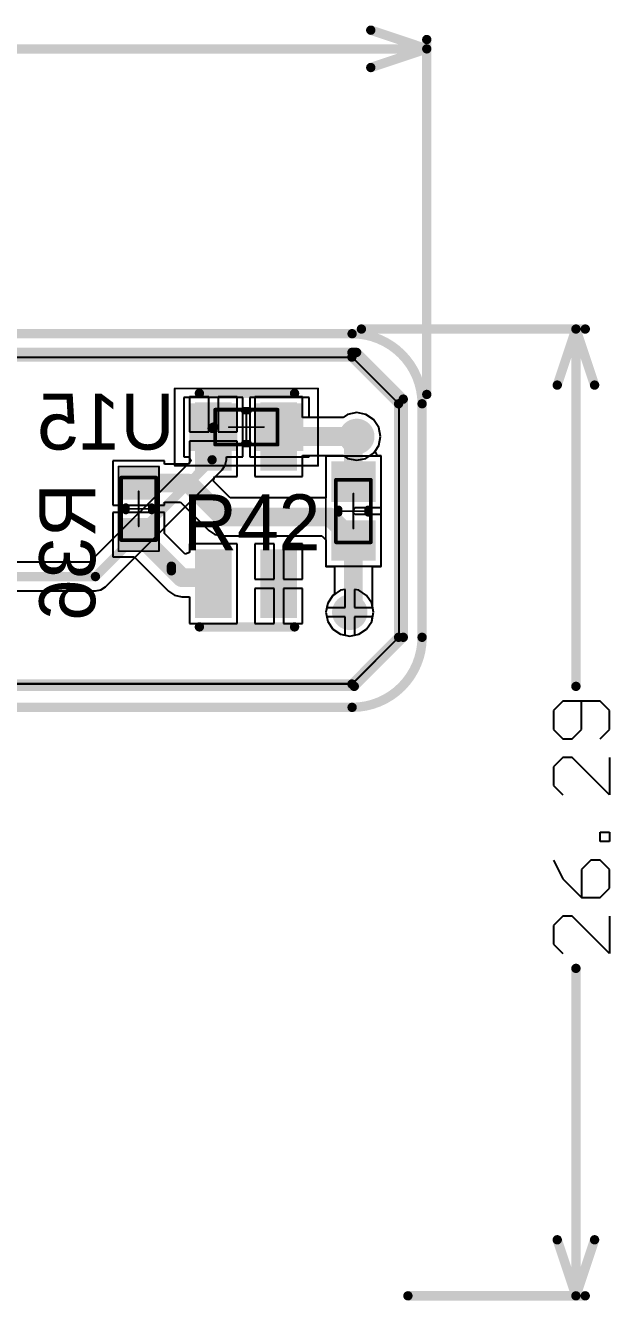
# Model space of a CAD drawing. Header units: millimetres. Extents: x 0 to 146, y 0 to 35.
# Drawn here: x 129.67 to 145.57, y -0.13 to 34.54 of the extents above; entities that cross this region are included whole.
import ezdxf

# ---------------------------------------------------------------- set-up
doc = ezdxf.new("R2010")
doc.units = ezdxf.units.MM
for name, color, linetype in [('BottomLayer', 5, 'Continuous'), ('BottomOverlay', 54, 'Continuous'), ('BottomPaste', 16, 'Continuous'), ('BottomSolder', 6, 'Continuous'), ('Mechanical1', 6, 'Continuous'), ('Mechanical13', 56, 'Continuous'), ('Mechanical15', 56, 'Continuous'), ('MultiLayer', 9, 'Continuous'), ('TopLayer', 1, 'Continuous'), ('TopOverlay', 2, 'Continuous'), ('TopPaste', 8, 'Continuous'), ('TopSolder', 216, 'Continuous'), ('ViaHoleLayer', 16, 'Continuous')]:
    doc.layers.add(name, color=color, linetype=linetype)

# ---------------------------------------------------------------- blocks, each defined once
blk = doc.blocks.new('QRE1113GR_B_4')
at = {"layer": 'BottomLayer'}
for points in [[(-2.82999942, 0.4939995199999999), (-1.17000274, 0.4939995199999999), (-2.82999942, 1.28400048), (-1.17000274, 1.28400048)], [(1.17000274, 0.4939995199999999), (2.82999942, 0.4939995199999999), (1.17000274, 1.28400048), (2.82999942, 1.28400048)], [(-2.82999942, -1.28400048), (-1.17000274, -1.28400048), (-2.82999942, -0.4939995199999999), (-1.17000274, -0.4939995199999999)], [(1.17000274, -1.28400048), (2.82999942, -1.28400048), (1.17000274, -0.4939995199999999), (2.82999942, -0.4939995199999999)]]:
    blk.add_solid(points, dxfattribs=at)
at = {"layer": 'BottomOverlay', "const_width": 0.254}
for points in [[(-3.175, -1.27), (-3.175, 1.3199999)], [(3.175, -1.27), (3.175, 1.3199999)], [(1.651, -2.032), (1.524, -2.032)]]:
    blk.add_lwpolyline(points, dxfattribs=at)
at = {"layer": 'BottomOverlay', "const_width": 0.127}
for points in [[(-3.2385, 1.3199999, 1), (-3.1115, 1.3199999, 1)], [(3.1115, 1.3199999, 1), (3.2385, 1.3199999, 1)], [(-3.2385, -1.27, 1), (-3.1115, -1.27, 1)], [(3.1115, -1.27, 1), (3.2385, -1.27, 1)], [(1.4605, -2.032, 1), (1.5875, -2.032, 1)], [(1.5875, -2.032, 1), (1.7145, -2.032, 1)]]:
    blk.add_lwpolyline(points, format="xyb", close=True, dxfattribs=at)
at = {"layer": 'BottomPaste'}
for points in [[(-2.82999942, 0.4939995199999999), (-1.17000274, 0.4939995199999999), (-2.82999942, 1.28400048), (-1.17000274, 1.28400048)], [(1.17000274, 0.4939995199999999), (2.82999942, 0.4939995199999999), (1.17000274, 1.28400048), (2.82999942, 1.28400048)], [(-2.82999942, -1.28400048), (-1.17000274, -1.28400048), (-2.82999942, -0.4939995199999999), (-1.17000274, -0.4939995199999999)], [(1.17000274, -1.28400048), (2.82999942, -1.28400048), (1.17000274, -0.4939995199999999), (2.82999942, -0.4939995199999999)]]:
    blk.add_solid(points, dxfattribs=at)
at = {"layer": 'BottomSolder'}
for points in [[(-2.93159942, 0.39239952), (-1.06840274, 0.39239952), (-2.93159942, 1.38560048), (-1.06840274, 1.38560048)], [(1.06840274, 0.39239952), (2.93159942, 0.39239952), (1.06840274, 1.38560048), (2.93159942, 1.38560048)], [(-2.93159942, -1.38560048), (-1.06840274, -1.38560048), (-2.93159942, -0.39239952), (-1.06840274, -0.39239952)], [(1.06840274, -1.38560048), (2.93159942, -1.38560048), (1.06840274, -0.39239952), (2.93159942, -0.39239952)]]:
    blk.add_solid(points, dxfattribs=at)
blk = doc.blocks.new('RESC0603_1608__M_21')
at = {"layer": 'Mechanical13', "const_width": 0.0999998}
for points in [[(0.8500008399999999, 0.47500032), (-0.8499983, 0.47500032)], [(-0.8499983, 0.47500032), (-0.8499983, -0.47499778)], [(0.8500008399999999, 0.47500032), (0.8500008399999999, -0.47499778)], [(0.8500008399999999, -0.47499778), (-0.8499983, -0.47499778)]]:
    blk.add_lwpolyline(points, dxfattribs=at)
at = {"layer": 'Mechanical13', "const_width": 0.0499999}
for points in [[(-0.8749969799999999, 0.47500032, 1), (-0.8249996199999998, 0.47500032, 1)], [(-0.8749969799999999, 0.47500032, 1), (-0.8249996199999998, 0.47500032, 1)], [(0.8250021599999999, 0.47500032, 1), (0.87499952, 0.47500032, 1)], [(0.8250021599999999, 0.47500032, 1), (0.87499952, 0.47500032, 1)], [(-0.8749969799999999, -0.47499778, 1), (-0.8249996199999998, -0.47499778, 1)], [(-0.8749969799999999, -0.47499778, 1), (-0.8249996199999998, -0.47499778, 1)], [(0.8250021599999999, -0.47499778, 1), (0.87499952, -0.47499778, 1)], [(0.8250021599999999, -0.47499778, 1), (0.87499952, -0.47499778, 1)]]:
    blk.add_lwpolyline(points, format="xyb", close=True, dxfattribs=at)
at = {"layer": 'Mechanical15', "const_width": 0.0499999}
for points in [[(1.95000118, 1.05000044), (-1.94999864, 1.05000044)], [(-1.94999864, 1.05000044), (-1.94999864, -1.0499979)], [(1.95000118, 1.05000044), (1.95000118, -1.0499979)], [(2.54e-06, 0.47500032), (2.54e-06, -0.47499778)], [(0.47500286, 2.54e-06), (-0.47499778, 2.54e-06)], [(1.95000118, -1.0499979), (-1.94999864, -1.0499979)]]:
    blk.add_lwpolyline(points, dxfattribs=at)
at = {"layer": 'Mechanical15', "const_width": 0.02499868}
for points in [[(-1.96249798, 1.05000044, 1), (-1.9374993, 1.05000044, 1)], [(-1.96249798, 1.05000044, 1), (-1.9374993, 1.05000044, 1)], [(1.93750184, 1.05000044, 1), (1.96250052, 1.05000044, 1)], [(1.93750184, 1.05000044, 1), (1.96250052, 1.05000044, 1)], [(-0.0124968, 0.47500032, 1), (0.01250188, 0.47500032, 1)], [(-0.48749712, 2.54e-06, 1), (-0.46249844, 2.54e-06, 1)], [(0.46250352, 2.54e-06, 1), (0.4875022, 2.54e-06, 1)], [(-0.0124968, -0.47499778, 1), (0.01250188, -0.47499778, 1)], [(-1.96249798, -1.0499979, 1), (-1.9374993, -1.0499979, 1)], [(-1.96249798, -1.0499979, 1), (-1.9374993, -1.0499979, 1)], [(1.93750184, -1.0499979, 1), (1.96250052, -1.0499979, 1)], [(1.93750184, -1.0499979, 1), (1.96250052, -1.0499979, 1)]]:
    blk.add_lwpolyline(points, format="xyb", close=True, dxfattribs=at)
at = {"layer": 'TopLayer'}
for points in [[(-0.3499993, -0.54999636), (-0.3499993, 0.55000144), (-1.4499971, -0.54999636), (-1.4499971, 0.55000144)], [(1.44999964, -0.54999636), (1.44999964, 0.55000144), (0.35000184, -0.54999636), (0.35000184, 0.55000144)]]:
    blk.add_solid(points, dxfattribs=at)
at = {"layer": 'TopOverlay', "const_width": 0.1999996}
for points in [[(0.0499999, 0.4500016399999999), (-0.0499999, 0.4500016399999999)], [(0.0499999, -0.4500016399999999), (-0.0499999, -0.4500016399999999)]]:
    blk.add_lwpolyline(points, dxfattribs=at)
at = {"layer": 'TopOverlay', "const_width": 0.0999998}
for points in [[(-0.0999998, 0.4500016399999999, 1), (0, 0.4500016399999999, 1)], [(0, 0.4500016399999999, 1), (0.0999998, 0.4500016399999999, 1)], [(-0.0999998, -0.4500016399999999, 1), (0, -0.4500016399999999, 1)], [(0, -0.4500016399999999, 1), (0.0999998, -0.4500016399999999, 1)]]:
    blk.add_lwpolyline(points, format="xyb", close=True, dxfattribs=at)
at = {"layer": 'TopPaste'}
for points in [[(-0.3499993, -0.54999636), (-0.3499993, 0.55000144), (-1.4499971, -0.54999636), (-1.4499971, 0.55000144)], [(1.44999964, -0.54999636), (1.44999964, 0.55000144), (0.35000184, -0.54999636), (0.35000184, 0.55000144)]]:
    blk.add_solid(points, dxfattribs=at)
at = {"layer": 'TopSolder'}
for points in [[(-0.2483993, -0.65159636), (-0.2483993, 0.65160144), (-1.5515971, -0.65159636), (-1.5515971, 0.65160144)], [(1.55159964, -0.65159636), (1.55159964, 0.65160144), (0.24840184, -0.65159636), (0.24840184, 0.65160144)]]:
    blk.add_solid(points, dxfattribs=at)
blk = doc.blocks.new('RESC0603_1608__N_B_26')
at = {"layer": 'BottomLayer'}
for points in [[(-1.2499975, 0.499999), (-1.2499975, -0.499999), (-0.3499993, 0.499999), (-0.3499993, -0.499999)], [(0.35000184, 0.499999), (0.35000184, -0.499999), (1.25000004, 0.499999), (1.25000004, -0.499999)]]:
    blk.add_solid(points, dxfattribs=at)
at = {"layer": 'BottomOverlay', "const_width": 0.1999996}
for points in [[(0.0499999, 0.3999992), (-0.0499999, 0.3999992)], [(0.0499999, -0.3999992), (-0.0499999, -0.3999992)]]:
    blk.add_lwpolyline(points, dxfattribs=at)
at = {"layer": 'BottomOverlay', "const_width": 0.0999998}
for points in [[(-0.0999998, 0.3999992, 1), (0, 0.3999992, 1)], [(0, 0.3999992, 1), (0.0999998, 0.3999992, 1)], [(-0.0999998, -0.3999992, 1), (0, -0.3999992, 1)], [(0, -0.3999992, 1), (0.0999998, -0.3999992, 1)]]:
    blk.add_lwpolyline(points, format="xyb", close=True, dxfattribs=at)
at = {"layer": 'BottomPaste'}
for points in [[(-1.2499975, 0.499999), (-1.2499975, -0.499999), (-0.3499993, 0.499999), (-0.3499993, -0.499999)], [(0.35000184, 0.499999), (0.35000184, -0.499999), (1.25000004, 0.499999), (1.25000004, -0.499999)]]:
    blk.add_solid(points, dxfattribs=at)
at = {"layer": 'BottomSolder'}
for points in [[(-1.3515975, 0.601599), (-1.3515975, -0.601599), (-0.2483993, 0.601599), (-0.2483993, -0.601599)], [(0.24840184, 0.601599), (0.24840184, -0.601599), (1.35160004, 0.601599), (1.35160004, -0.601599)]]:
    blk.add_solid(points, dxfattribs=at)
at = {"layer": 'Mechanical13', "const_width": 0.0999998}
for points in [[(0.8500008399999999, 0.47500032), (-0.8499983, 0.47500032)], [(-0.8499983, -0.47499778), (-0.8499983, 0.47500032)], [(0.8500008399999999, -0.47499778), (0.8500008399999999, 0.47500032)], [(0.8500008399999999, -0.47499778), (-0.8499983, -0.47499778)]]:
    blk.add_lwpolyline(points, dxfattribs=at)
at = {"layer": 'Mechanical13', "const_width": 0.0499999}
for points in [[(-0.8749969799999999, 0.47500032, 1), (-0.8249996199999998, 0.47500032, 1)], [(-0.8749969799999999, 0.47500032, 1), (-0.8249996199999998, 0.47500032, 1)], [(0.8250021599999999, 0.47500032, 1), (0.87499952, 0.47500032, 1)], [(0.8250021599999999, 0.47500032, 1), (0.87499952, 0.47500032, 1)], [(-0.8749969799999999, -0.47499778, 1), (-0.8249996199999998, -0.47499778, 1)], [(-0.8749969799999999, -0.47499778, 1), (-0.8249996199999998, -0.47499778, 1)], [(0.8250021599999999, -0.47499778, 1), (0.87499952, -0.47499778, 1)], [(0.8250021599999999, -0.47499778, 1), (0.87499952, -0.47499778, 1)]]:
    blk.add_lwpolyline(points, format="xyb", close=True, dxfattribs=at)
at = {"layer": 'Mechanical15', "const_width": 0.0499999}
for points in [[(1.50000208, 0.75000104), (-1.49999954, 0.75000104)], [(-1.49999954, -0.7499985), (-1.49999954, 0.75000104)], [(1.50000208, -0.7499985), (1.50000208, 0.75000104)], [(2.54e-06, -0.47499778), (2.54e-06, 0.47500032)], [(0.47500286, 0), (-0.47499778, 0)], [(1.50000208, -0.7499985), (-1.49999954, -0.7499985)]]:
    blk.add_lwpolyline(points, dxfattribs=at)
at = {"layer": 'Mechanical15', "const_width": 0.02499868}
for points in [[(-1.51249888, 0.75000104, 1), (-1.4875002, 0.75000104, 1)], [(-1.51249888, 0.75000104, 1), (-1.4875002, 0.75000104, 1)], [(1.48750274, 0.75000104, 1), (1.51250142, 0.75000104, 1)], [(1.48750274, 0.75000104, 1), (1.51250142, 0.75000104, 1)], [(-0.0124968, 0.47500032, 1), (0.01250188, 0.47500032, 1)], [(-0.48749712, 0, 1), (-0.46249844, 0, 1)], [(0.46250352, 0, 1), (0.4875022, 0, 1)], [(-0.0124968, -0.47499778, 1), (0.01250188, -0.47499778, 1)], [(-1.51249888, -0.7499985, 1), (-1.4875002, -0.7499985, 1)], [(-1.51249888, -0.7499985, 1), (-1.4875002, -0.7499985, 1)], [(1.48750274, -0.7499985, 1), (1.51250142, -0.7499985, 1)], [(1.48750274, -0.7499985, 1), (1.51250142, -0.7499985, 1)]]:
    blk.add_lwpolyline(points, format="xyb", close=True, dxfattribs=at)
blk = doc.blocks.new('RESC0603_1608__L_B_27')
at = {"layer": 'BottomLayer'}
for points in [[(-1.0499979, 0.44999656), (-1.0499979, -0.4500016399999999), (-0.3499993, 0.44999656), (-0.3499993, -0.4500016399999999)], [(0.35000184, 0.44999656), (0.35000184, -0.4500016399999999), (1.05000044, 0.44999656), (1.05000044, -0.4500016399999999)]]:
    blk.add_solid(points, dxfattribs=at)
at = {"layer": 'BottomOverlay', "const_width": 0.1999996}
for points in [[(-0.0499999, 0.35000184), (0.0499999, 0.35000184)], [(-0.0499999, -0.35000184), (0.0499999, -0.35000184)]]:
    blk.add_lwpolyline(points, dxfattribs=at)
at = {"layer": 'BottomOverlay', "const_width": 0.0999998}
for points in [[(-0.0999998, 0.35000184, 1), (0, 0.35000184, 1)], [(0, 0.35000184, 1), (0.0999998, 0.35000184, 1)], [(-0.0999998, -0.35000184, 1), (0, -0.35000184, 1)], [(0, -0.35000184, 1), (0.0999998, -0.35000184, 1)]]:
    blk.add_lwpolyline(points, format="xyb", close=True, dxfattribs=at)
at = {"layer": 'BottomPaste'}
for points in [[(-1.0499979, 0.44999656), (-1.0499979, -0.4500016399999999), (-0.3499993, 0.44999656), (-0.3499993, -0.4500016399999999)], [(0.35000184, 0.44999656), (0.35000184, -0.4500016399999999), (1.05000044, 0.44999656), (1.05000044, -0.4500016399999999)]]:
    blk.add_solid(points, dxfattribs=at)
at = {"layer": 'BottomSolder'}
for points in [[(-1.1515979, 0.55159656), (-1.1515979, -0.5516016399999999), (-0.2483993, 0.55159656), (-0.2483993, -0.5516016399999999)], [(0.24840184, 0.55159656), (0.24840184, -0.5516016399999999), (1.15160044, 0.55159656), (1.15160044, -0.5516016399999999)]]:
    blk.add_solid(points, dxfattribs=at)
at = {"layer": 'Mechanical13', "const_width": 0.0999998}
for points in [[(-0.8499983, 0.47499778), (-0.8499983, -0.47500286)], [(-0.8499983, 0.47499778), (0.8500008399999999, 0.47499778)], [(0.8500008399999999, 0.47499778), (0.8500008399999999, -0.47500286)], [(-0.8499983, -0.47500286), (0.8500008399999999, -0.47500286)]]:
    blk.add_lwpolyline(points, dxfattribs=at)
at = {"layer": 'Mechanical13', "const_width": 0.0499999}
for points in [[(-0.8749969799999999, 0.47499778, 1), (-0.8249996199999998, 0.47499778, 1)], [(-0.8749969799999999, 0.47499778, 1), (-0.8249996199999998, 0.47499778, 1)], [(0.8250021599999999, 0.47499778, 1), (0.87499952, 0.47499778, 1)], [(0.8250021599999999, 0.47499778, 1), (0.87499952, 0.47499778, 1)], [(-0.8749969799999999, -0.47500286, 1), (-0.8249996199999998, -0.47500286, 1)], [(-0.8749969799999999, -0.47500286, 1), (-0.8249996199999998, -0.47500286, 1)], [(0.8250021599999999, -0.47500286, 1), (0.87499952, -0.47500286, 1)], [(0.8250021599999999, -0.47500286, 1), (0.87499952, -0.47500286, 1)]]:
    blk.add_lwpolyline(points, format="xyb", close=True, dxfattribs=at)
at = {"layer": 'Mechanical15', "const_width": 0.0499999}
for points in [[(-1.1499977, 0.5499989), (-1.1499977, -0.55000144)], [(-1.1499977, 0.5499989), (1.15000024, 0.5499989)], [(2.54e-06, 0.47499778), (2.54e-06, -0.47500286)], [(1.15000024, 0.5499989), (1.15000024, -0.55000144)], [(-0.47499778, -2.54e-06), (0.47500032, -2.54e-06)], [(-1.1499977, -0.55000144), (1.15000024, -0.55000144)]]:
    blk.add_lwpolyline(points, dxfattribs=at)
at = {"layer": 'Mechanical15', "const_width": 0.02499868}
for points in [[(-1.16249704, 0.5499989, 1), (-1.13749836, 0.5499989, 1)], [(-1.16249704, 0.5499989, 1), (-1.13749836, 0.5499989, 1)], [(-0.0124968, 0.47499778, 1), (0.01250188, 0.47499778, 1)], [(1.1375009, 0.5499989, 1), (1.16249958, 0.5499989, 1)], [(1.1375009, 0.5499989, 1), (1.16249958, 0.5499989, 1)], [(-0.48749712, -2.54e-06, 1), (-0.46249844, -2.54e-06, 1)], [(0.46250098, -2.54e-06, 1), (0.4874996599999999, -2.54e-06, 1)], [(-1.16249704, -0.55000144, 1), (-1.13749836, -0.55000144, 1)], [(-1.16249704, -0.55000144, 1), (-1.13749836, -0.55000144, 1)], [(-0.0124968, -0.47500286, 1), (0.01250188, -0.47500286, 1)], [(1.1375009, -0.55000144, 1), (1.16249958, -0.55000144, 1)], [(1.1375009, -0.55000144, 1), (1.16249958, -0.55000144, 1)]]:
    blk.add_lwpolyline(points, format="xyb", close=True, dxfattribs=at)

msp = doc.modelspace()

# ---------------------------------------------------------------- linework, layer by layer
at = {"layer": 'BottomLayer'}
for p, q in [((2.03661264, 25.52737846), (138.56156184, 25.52737592)), ((138.56156184, 25.52737592), (139.83161264, 24.2574318)), ((134.65989832, 24.44968186), (134.13790038, 24.44968186)), ((134.13790038, 24.44968186), (134.13790038, 23.49268098)), ((134.65989832, 23.49268098), (134.65989832, 24.44968186)), ((135.43590134, 24.44968186), (134.91389832, 24.44968186)), ((134.91389832, 24.44968186), (134.91389832, 23.49268098)), ((135.43590134, 23.49268098), (135.43590134, 24.44968186)), ((137.21390134, 24.44968186), (135.91590038, 24.44968186)), ((135.91590038, 24.44968186), (135.91590038, 22.28168518)), ((137.21390134, 23.88363524), (137.21390134, 24.44968186)), ((138.4408458, 23.9665383), (138.31677188, 23.88363524)), ((138.6886101, 24.01582192), (138.4408458, 23.9665383)), ((138.9363744, 23.9665383), (138.6886101, 24.01582192)), ((139.1464197, 23.8261906), (138.9363744, 23.9665383)), ((139.83161264, 24.2574318), (139.83160502, 17.90737846)), ((138.31677188, 23.88363524), (137.21390134, 23.88363524)), ((139.2867674, 23.6161453), (139.1464197, 23.8261906)), ((139.33605102, 23.368381), (139.2867674, 23.6161453)), ((134.13790038, 23.49268098), (134.65989832, 23.49268098)), ((134.78689832, 23.23868098), (134.13790038, 23.23868098)), ((134.13790038, 23.23868098), (134.13790038, 22.64405428)), ((135.43590134, 23.23868098), (134.78689832, 23.23868098)), ((134.91389832, 23.49268098), (135.43590134, 23.49268098)), ((135.43590134, 22.28168518), (135.43590134, 23.23868098)), ((139.2867674, 23.1206167), (139.33605102, 23.368381)), ((139.18638406, 22.97038078), (139.2867674, 23.1206167)), ((139.2542681, 22.84338078), (139.18638406, 22.97038078)), ((133.4589025, 22.70538258), (132.0509043, 22.70538258)), ((132.0509043, 22.70538258), (132.0509043, 21.49738398)), ((133.4589025, 22.619335), (133.4589025, 22.70538258)), ((134.10777852, 22.619335), (133.4589025, 22.619335)), ((134.13790038, 22.64405428), (134.10777852, 22.619335)), ((137.21390134, 22.28168518), (137.21390134, 22.8477318)), ((137.21390134, 22.8477318), (137.71770272, 22.8477318)), ((137.71770272, 22.8477318), (137.84290186, 22.84337824)), ((137.84290186, 22.84337824), (137.84290186, 21.69933176)), ((139.35089986, 22.84338078), (139.2542681, 22.84338078)), ((139.35089986, 21.43538258), (139.35089986, 22.84338078)), ((134.77730728, 22.16435242), (134.82591018, 22.28168518)), ((134.82591018, 22.28168518), (135.43590134, 22.28168518)), ((135.91590038, 22.28168518), (137.21390134, 22.28168518)), ((135.24232794, 21.69933176), (134.77730728, 22.16435242)), ((132.0509043, 21.49738398), (133.4589025, 21.49738398)), ((133.4589025, 21.49738398), (133.4589025, 21.58343156)), ((133.4589025, 21.58343156), (133.89323742, 21.58343156)), ((133.89323742, 21.58343156), (134.66153662, 20.81513236)), ((137.84290186, 21.69933176), (135.24232794, 21.69933176)), ((133.4589025, 21.30538284), (132.0509043, 21.30538284)), ((132.0509043, 21.30538284), (132.0509043, 20.09738424)), ((133.4589025, 20.7298798), (133.4589025, 21.30538284)), ((138.58520162, 21.31423474), (138.63856956, 21.43538258)), ((138.64199602, 21.24338144), (138.58520162, 21.31423474)), ((138.63856956, 21.43538258), (139.35089986, 21.43538258)), ((139.35089986, 21.24338144), (138.64199602, 21.24338144)), ((139.35089986, 19.83538324), (139.35089986, 21.24338144)), ((134.66153662, 20.81513236), (134.82957286, 20.7028542)), ((134.02056762, 20.16821468), (133.4589025, 20.7298798)), ((134.82957286, 20.7028542), (135.0277843, 20.66342578)), ((135.0277843, 20.66342578), (135.027797, 20.66342832)), ((135.027797, 20.66342832), (137.74035952, 20.66342832)), ((137.74035952, 20.66342832), (137.84290186, 20.56088852)), ((137.84290186, 20.56088852), (137.84290186, 19.83538324)), ((134.13790038, 20.21681758), (134.02056762, 20.16821468)), ((135.43590134, 20.4496797), (134.13790038, 20.4496797)), ((134.13790038, 20.4496797), (134.13790038, 20.21681758)), ((135.43590134, 18.28168302), (135.43590134, 20.4496797)), ((136.43789832, 20.4496797), (135.91590038, 20.4496797)), ((135.91590038, 20.4496797), (135.91590038, 19.49267882)), ((136.43789832, 19.49267882), (136.43789832, 20.4496797)), ((137.21390134, 20.4496797), (136.69189832, 20.4496797)), ((136.69189832, 20.4496797), (136.69189832, 19.49267882)), ((137.21390134, 19.49267882), (137.21390134, 20.4496797)), ((132.0509043, 20.09738424), (132.62640734, 20.09738424)), ((132.62640734, 20.09738424), (133.56123402, 19.16255756)), ((137.84290186, 19.83538324), (138.07894914, 19.83538324)), ((138.07894914, 19.83538324), (138.07894914, 19.07110994)), ((139.11485258, 18.75499932), (139.11485258, 19.83538324)), ((139.11485258, 19.83538324), (139.35089986, 19.83538324)), ((135.91590038, 19.49267882), (136.43789832, 19.49267882)), ((136.69189832, 19.49267882), (137.21390134, 19.49267882)), ((133.56123402, 19.16255756), (133.72926772, 19.0502794)), ((136.43789832, 19.23867882), (135.91590038, 19.23867882)), ((135.91590038, 19.23867882), (135.91590038, 18.28168302)), ((136.43789832, 18.28168302), (136.43789832, 19.23867882)), ((137.21390134, 19.23867882), (136.69189832, 19.23867882)), ((136.69189832, 19.23867882), (136.69189832, 18.28168302)), ((137.21390134, 18.28168302), (137.21390134, 19.23867882)), ((138.07894914, 19.07110994), (138.0403005, 19.04528576)), ((133.72926772, 19.0502794), (133.9274817, 19.01085352)), ((133.9274817, 19.01085352), (134.13790038, 19.01085352)), ((134.13790038, 19.01085352), (134.13790038, 18.28168302)), ((137.8999528, 18.83524046), (137.85066918, 18.58747616)), ((138.0403005, 19.04528576), (137.8999528, 18.83524046)), ((139.1135394, 18.74840294), (139.11485258, 18.75499932)), ((139.14555102, 18.58747616), (139.1135394, 18.74840294)), ((137.85066918, 18.58747616), (137.8999528, 18.33971186)), ((139.0962674, 18.33971186), (139.14555102, 18.58747616)), ((134.13790038, 18.28168302), (135.43590134, 18.28168302)), ((135.91590038, 18.28168302), (136.43789832, 18.28168302)), ((136.69189832, 18.28168302), (137.21390134, 18.28168302)), ((137.8999528, 18.33971186), (138.0403005, 18.12966656)), ((138.0403005, 18.12966656), (138.2503458, 17.98931886)), ((138.7458744, 17.98931886), (138.9559197, 18.12966656)), ((138.9559197, 18.12966656), (139.0962674, 18.33971186)), ((138.2503458, 17.98931886), (138.4981101, 17.94003524)), ((138.4981101, 17.94003524), (138.7458744, 17.98931886)), ((139.83160502, 17.90737846), (138.56160248, 16.63737592)), ((138.56160248, 16.63737592), (93.0956101, 16.637381))]:
    msp.add_line(p, q, dxfattribs=at)
at = {"layer": 'BottomLayer', "const_width": 0.508}
for points in [[(136.56490086, 23.36568352), (138.68591262, 23.36568352)], [(138.68591262, 23.36568352), (138.6886101, 23.368381)], [(138.6886101, 23.2996486), (138.6886101, 23.368381)], [(138.59690086, 23.20793936), (138.6886101, 23.2996486)], [(138.59690086, 22.13938168), (138.59690086, 23.20793936)], [(132.7549034, 22.10138328), (134.10778106, 22.10138328)], [(134.10778106, 22.10138328), (135.0277843, 21.18138004)], [(135.0277843, 21.18138004), (137.95490316, 21.18138004)], [(137.95490316, 21.18138004), (138.35089932, 20.78538388)], [(132.7549034, 20.70138354), (132.8549032, 20.70138354)], [(132.8549032, 20.70138354), (132.95090504, 20.6053817)], [(132.95090504, 20.5053819), (132.95090504, 20.6053817)], [(132.95090504, 20.5053819), (133.9274817, 19.52880524)], [(138.59690086, 18.75499932), (138.59690086, 20.53938234)], [(133.9274817, 19.52880524), (134.64590038, 19.52880524)], [(134.64590038, 19.52880524), (134.78690086, 19.38780476)], [(134.78690086, 19.36568136), (134.78690086, 19.38780476)], [(138.4981101, 18.65620856), (138.59690086, 18.75499932)], [(138.4981101, 18.58747616), (138.4981101, 18.65620856)]]:
    msp.add_lwpolyline(points, dxfattribs=at)
at = {"layer": 'BottomLayer'}
for points, const_width in [([(136.43790086, 23.36568352, 1), (136.69190086, 23.36568352, 1)], 0.254), ([(138.4981101, 23.368381, 1), (138.8791101, 23.368381, 1)], 0.3809999999999999), ([(138.55891262, 23.36568352, 1), (138.81291262, 23.36568352, 1)], 0.254), ([(138.55891262, 23.36568352, 1), (138.81291262, 23.36568352, 1)], 0.254), ([(138.5616101, 23.368381, 1), (138.8156101, 23.368381, 1)], 0.254), ([(138.5616101, 23.368381, 1), (138.8156101, 23.368381, 1)], 0.254), ([(138.46990086, 23.20793936, 1), (138.72390086, 23.20793936, 1)], 0.254), ([(138.46990086, 23.20793936, 1), (138.72390086, 23.20793936, 1)], 0.254), ([(138.5616101, 23.2996486, 1), (138.8156101, 23.2996486, 1)], 0.254), ([(138.5616101, 23.2996486, 1), (138.8156101, 23.2996486, 1)], 0.254), ([(132.6279034, 22.10138328, 1), (132.8819034, 22.10138328, 1)], 0.254), ([(133.98078106, 22.10138328, 1), (134.23478106, 22.10138328, 1)], 0.254), ([(133.98078106, 22.10138328, 1), (134.23478106, 22.10138328, 1)], 0.254), ([(138.46990086, 22.13938168, 1), (138.72390086, 22.13938168, 1)], 0.254), ([(134.9007843, 21.18138004, 1), (135.1547843, 21.18138004, 1)], 0.254), ([(134.9007843, 21.18138004, 1), (135.1547843, 21.18138004, 1)], 0.254), ([(137.82790316, 21.18138004, 1), (138.08190316, 21.18138004, 1)], 0.254), ([(137.82790316, 21.18138004, 1), (138.08190316, 21.18138004, 1)], 0.254), ([(132.6279034, 20.70138354, 1), (132.8819034, 20.70138354, 1)], 0.254), ([(132.7279032, 20.70138354, 1), (132.9819032, 20.70138354, 1)], 0.254), ([(132.7279032, 20.70138354, 1), (132.9819032, 20.70138354, 1)], 0.254), ([(132.82390504, 20.6053817, 1), (133.07790504, 20.6053817, 1)], 0.254), ([(132.82390504, 20.6053817, 1), (133.07790504, 20.6053817, 1)], 0.254), ([(138.22389932, 20.78538388, 1), (138.47789932, 20.78538388, 1)], 0.254), ([(132.82390504, 20.5053819, 1), (133.07790504, 20.5053819, 1)], 0.254), ([(132.82390504, 20.5053819, 1), (133.07790504, 20.5053819, 1)], 0.254), ([(138.46990086, 20.53938234, 1), (138.72390086, 20.53938234, 1)], 0.254), ([(133.8004817, 19.52880524, 1), (134.0544817, 19.52880524, 1)], 0.254), ([(133.8004817, 19.52880524, 1), (134.0544817, 19.52880524, 1)], 0.254), ([(134.51890038, 19.52880524, 1), (134.77290038, 19.52880524, 1)], 0.254), ([(134.51890038, 19.52880524, 1), (134.77290038, 19.52880524, 1)], 0.254), ([(134.65990086, 19.38780476, 1), (134.91390086, 19.38780476, 1)], 0.254), ([(134.65990086, 19.38780476, 1), (134.91390086, 19.38780476, 1)], 0.254), ([(134.65990086, 19.36568136, 1), (134.91390086, 19.36568136, 1)], 0.254), ([(138.3076101, 18.58747616, 1), (138.6886101, 18.58747616, 1)], 0.3809999999999999), ([(138.3711101, 18.65620856, 1), (138.6251101, 18.65620856, 1)], 0.254), ([(138.3711101, 18.65620856, 1), (138.6251101, 18.65620856, 1)], 0.254), ([(138.3711101, 18.58747616, 1), (138.6251101, 18.58747616, 1)], 0.254), ([(138.46990086, 18.75499932, 1), (138.72390086, 18.75499932, 1)], 0.254), ([(138.46990086, 18.75499932, 1), (138.72390086, 18.75499932, 1)], 0.254)]:
    msp.add_lwpolyline(points, format="xyb", close=True, dxfattribs=dict(at, const_width=const_width))
at = {"layer": 'BottomOverlay', "const_width": 0.254}
for points in [[(2.032, 25.654), (138.557, 25.654)], [(138.557, 25.654), (138.684, 25.654)], [(138.6205, 25.654), (138.684, 25.654)], [(138.684, 25.654), (139.954, 24.384)], [(139.954, 17.907), (139.954, 24.384)], [(138.6205, 16.5735), (139.954, 17.907)], [(93.2815, 16.5735), (138.6205, 16.5735)]]:
    msp.add_lwpolyline(points, dxfattribs=at)
at = {"layer": 'BottomOverlay', "const_width": 0.127}
for points in [[(138.4935, 25.654, 1), (138.6205, 25.654, 1)], [(138.4935, 25.654, 1), (138.6205, 25.654, 1)], [(138.557, 25.654, 1), (138.684, 25.654, 1)], [(138.6205, 25.654, 1), (138.7475, 25.654, 1)], [(138.6205, 25.654, 1), (138.7475, 25.654, 1)], [(138.6205, 25.654, 1), (138.7475, 25.654, 1)], [(139.8905, 24.384, 1), (140.0175, 24.384, 1)], [(139.8905, 24.384, 1), (140.0175, 24.384, 1)], [(139.8905, 17.907, 1), (140.0175, 17.907, 1)], [(139.8905, 17.907, 1), (140.0175, 17.907, 1)], [(138.557, 16.5735, 1), (138.684, 16.5735, 1)], [(138.557, 16.5735, 1), (138.684, 16.5735, 1)]]:
    msp.add_lwpolyline(points, format="xyb", close=True, dxfattribs=at)
at = {"layer": 'BottomSolder', "const_width": 0.4826}
for points in [[(138.4473101, 23.368381, 1), (138.9299101, 23.368381, 1)], [(138.2568101, 18.58747616, 1), (138.7394101, 18.58747616, 1)]]:
    msp.add_lwpolyline(points, format="xyb", close=True, dxfattribs=at)
at = {"layer": 'Mechanical1', "const_width": 0.254}
for points in [[(2.032381, 26.162381), (138.5616101, 26.162381)], [(140.4666101, 17.907381), (140.4666101, 24.257381)], [(98.806, 16.00238354), (138.5616101, 16.002381)]]:
    msp.add_lwpolyline(points, dxfattribs=at)
at = {"layer": 'Mechanical1', "const_width": 0.127}
for points in [[(138.4981101, 26.162381, 1), (138.6251101, 26.162381, 1)], [(138.4981101, 26.162381, 1), (138.6251101, 26.162381, 1)], [(140.4031101, 24.257381, 1), (140.5301101, 24.257381, 1)], [(140.4031101, 24.257381, 1), (140.5301101, 24.257381, 1)], [(140.4031101, 17.907381, 1), (140.5301101, 17.907381, 1)], [(140.4031101, 17.907381, 1), (140.5301101, 17.907381, 1)], [(138.4981101, 16.002381, 1), (138.6251101, 16.002381, 1)], [(138.4981101, 16.002381, 1), (138.6251101, 16.002381, 1)]]:
    msp.add_lwpolyline(points, format="xyb", close=True, dxfattribs=at)
at = {"layer": 'Mechanical1', "const_width": 0.254}
for points in [[(138.5616101, 26.162381, -0.4142135623730951), (140.4666101, 24.257381)], [(140.4666101, 17.907381, -0.4142135623730951), (138.5616101, 16.002381)]]:
    msp.add_lwpolyline(points, format="xyb", dxfattribs=at)
at = {"layer": 'MultiLayer', "const_width": 0.3809999999999999}
for points in [[(138.4981101, 23.368381, 1), (138.8791101, 23.368381, 1)], [(138.3076101, 18.58747616, 1), (138.6886101, 18.58747616, 1)]]:
    msp.add_lwpolyline(points, format="xyb", close=True, dxfattribs=at)
at = {"layer": 'TopLayer'}
for p, q in [((2.03661264, 25.52738354), (138.56161264, 25.52737338)), ((138.56161264, 25.52737338), (139.83159232, 24.25739624)), ((135.58923098, 24.4263799), (133.98123318, 24.4263799)), ((133.98123318, 24.4263799), (133.98123318, 22.8183821)), ((135.58923098, 22.8183821), (135.58923098, 24.4263799)), ((137.38922992, 24.4263799), (135.78123212, 24.4263799)), ((135.78123212, 24.4263799), (135.78123212, 22.8183821)), ((137.38922992, 23.88633272), (137.38922992, 24.4263799)), ((138.4408458, 23.9665383), (138.32081048, 23.88633272)), ((138.6886101, 24.01582192), (138.4408458, 23.9665383)), ((138.9363744, 23.9665383), (138.6886101, 24.01582192)), ((139.1464197, 23.8261906), (138.9363744, 23.9665383)), ((139.83159232, 24.25739624), (139.83162026, 17.90738862)), ((138.32081048, 23.88633272), (137.38922992, 23.88633272)), ((139.2867674, 23.6161453), (139.1464197, 23.8261906)), ((139.33605102, 23.368381), (139.2867674, 23.6161453)), ((139.2867674, 23.1206167), (139.33605102, 23.368381)), ((138.9363744, 22.7702237), (139.1464197, 22.9105714)), ((139.1464197, 22.9105714), (139.2867674, 23.1206167)), ((134.16990692, 22.70104934), (131.41570364, 19.94684606)), ((133.98123318, 22.8183821), (134.12130402, 22.8183821)), ((134.12130402, 22.8183821), (134.16990692, 22.70104934)), ((135.02629586, 22.45869524), (135.11050448, 22.58472242)), ((135.11050448, 22.58472242), (135.14007516, 22.733381)), ((135.14007516, 22.733381), (135.14007516, 22.8183821)), ((135.14007516, 22.8183821), (135.58923098, 22.8183821)), ((135.78123212, 22.8183821), (137.38922992, 22.8183821)), ((137.38922992, 22.8183821), (137.38922992, 22.85042928)), ((137.38922992, 22.85042928), (138.32081048, 22.85042928)), ((138.32081048, 22.85042928), (138.4408458, 22.7702237)), ((138.4408458, 22.7702237), (138.6886101, 22.72094008)), ((138.6886101, 22.72094008), (138.9363744, 22.7702237)), ((131.85129586, 19.28369524), (135.02629586, 22.45869524)), ((131.41570364, 19.94684606), (122.63544688, 19.94684606)), ((128.84088278, 19.16991594), (131.5766101, 19.16991594)), ((131.5766101, 19.16991594), (131.72526868, 19.19948662)), ((131.72526868, 19.19948662), (131.85129586, 19.28369524)), ((138.2503458, 19.18563346), (138.0403005, 19.04528576)), ((138.3711101, 19.20965424), (138.2503458, 19.18563346)), ((138.3711101, 18.71447616), (138.3711101, 19.20965424)), ((138.7458744, 19.18563346), (138.6251101, 19.20965424)), ((138.6251101, 19.20965424), (138.6251101, 18.71447616)), ((138.9559197, 19.04528576), (138.7458744, 19.18563346)), ((137.8999528, 18.83524046), (137.87593202, 18.71447616)), ((138.0403005, 19.04528576), (137.8999528, 18.83524046)), ((139.0962674, 18.83524046), (138.9559197, 19.04528576)), ((139.12028818, 18.71447616), (139.0962674, 18.83524046)), ((137.87593202, 18.71447616), (138.3711101, 18.71447616)), ((138.3711101, 18.46047616), (137.87593202, 18.46047616)), ((137.87593202, 18.46047616), (137.8999528, 18.33971186)), ((138.3711101, 17.96529808), (138.3711101, 18.46047616)), ((138.6251101, 18.71447616), (139.12028818, 18.71447616)), ((139.12028818, 18.46047616), (138.6251101, 18.46047616)), ((138.6251101, 18.46047616), (138.6251101, 17.96529808)), ((139.0962674, 18.33971186), (139.12028818, 18.46047616)), ((137.8999528, 18.33971186), (138.0403005, 18.12966656)), ((138.0403005, 18.12966656), (138.2503458, 17.98931886)), ((138.7458744, 17.98931886), (138.9559197, 18.12966656)), ((138.9559197, 18.12966656), (139.0962674, 18.33971186)), ((138.2503458, 17.98931886), (138.3711101, 17.96529808)), ((139.83162026, 17.90738862), (138.5625245, 16.6382954)), ((138.6251101, 17.96529808), (138.7458744, 17.98931886)), ((138.5625245, 16.6382954), (93.09605968, 16.63783058))]:
    msp.add_line(p, q, dxfattribs=at)
for points, const_width in [([(134.7516101, 23.58875902), (134.78523208, 23.622381)], 0.254), ([(134.7516101, 22.733381), (134.7516101, 23.58875902)], 0.254), ([(136.58523102, 23.622381), (136.83923102, 23.368381)], 0.508), ([(136.83923102, 23.368381), (138.6886101, 23.368381)], 0.508), ([(131.5766101, 19.558381), (134.7516101, 22.733381)], 0.254), ([(69.13244746, 19.558381), (131.5766101, 19.558381)], 0.254)]:
    msp.add_lwpolyline(points, dxfattribs=dict(at, const_width=const_width))
for points, const_width in [([(134.6881101, 23.58875902, 1), (134.8151101, 23.58875902, 1)], 0.127), ([(134.6881101, 23.58875902, 1), (134.8151101, 23.58875902, 1)], 0.127), ([(134.72173208, 23.622381, 1), (134.84873208, 23.622381, 1)], 0.127), ([(136.45823102, 23.622381, 1), (136.71223102, 23.622381, 1)], 0.254), ([(136.71223102, 23.368381, 1), (136.96623102, 23.368381, 1)], 0.254), ([(136.71223102, 23.368381, 1), (136.96623102, 23.368381, 1)], 0.254), ([(138.4981101, 23.368381, 1), (138.8791101, 23.368381, 1)], 0.3809999999999999), ([(138.5616101, 23.368381, 1), (138.8156101, 23.368381, 1)], 0.254), ([(134.6881101, 22.733381, 1), (134.8151101, 22.733381, 1)], 0.127), ([(134.6881101, 22.733381, 1), (134.8151101, 22.733381, 1)], 0.127), ([(131.5131101, 19.558381, 1), (131.6401101, 19.558381, 1)], 0.127), ([(131.5131101, 19.558381, 1), (131.6401101, 19.558381, 1)], 0.127), ([(138.3076101, 18.58747616, 1), (138.6886101, 18.58747616, 1)], 0.3809999999999999)]:
    msp.add_lwpolyline(points, format="xyb", close=True, dxfattribs=dict(at, const_width=const_width))
at = {"layer": 'TopOverlay'}
for p, q in [((144.2975651, 16.16637102), (144.04364638, 15.9124523)), ((145.3132349, 16.16637102), (144.2975651, 16.16637102)), ((144.8054, 15.4046174), (144.8054, 16.16637102)), ((145.56715362, 15.9124523), (145.3132349, 16.16637102)), ((144.04364638, 15.9124523), (144.04364638, 15.4046174)), ((145.56715362, 15.4046174), (145.56715362, 15.9124523)), ((144.04364638, 15.4046174), (144.2975651, 15.15069868)), ((144.55148128, 15.15069868), (144.8054, 15.4046174)), ((145.3132349, 15.15069868), (145.56715362, 15.4046174)), ((144.2975651, 15.15069868), (144.55148128, 15.15069868)), ((144.2975651, 14.64286378), (144.04364638, 14.38894506)), ((144.55148128, 14.64286378), (144.2975651, 14.64286378)), ((145.56715362, 13.62719144), (144.55148128, 14.64286378)), ((145.56715362, 14.64286378), (145.56715362, 13.62719144)), ((144.04364638, 14.38894506), (144.04364638, 13.88111016)), ((144.04364638, 13.88111016), (144.2975651, 13.62719144)), ((145.3132349, 12.35760292), (145.3132349, 12.61152164)), ((145.3132349, 12.61152164), (145.56715362, 12.61152164)), ((145.56715362, 12.61152164), (145.56715362, 12.35760292)), ((145.56715362, 12.35760292), (145.3132349, 12.35760292)), ((144.04364638, 11.84976802), (144.2975651, 11.34193058)), ((145.05931872, 11.84976802), (144.8054, 11.5958493)), ((145.3132349, 11.84976802), (145.05931872, 11.84976802)), ((145.56715362, 11.5958493), (145.3132349, 11.84976802)), ((144.8054, 11.5958493), (144.8054, 10.83409568)), ((145.56715362, 11.0880144), (145.56715362, 11.5958493)), ((144.2975651, 11.34193058), (144.8054, 10.83409568)), ((144.8054, 10.83409568), (145.3132349, 10.83409568)), ((145.3132349, 10.83409568), (145.56715362, 11.0880144)), ((144.2975651, 10.32626078), (144.04364638, 10.07234206)), ((144.04364638, 10.07234206), (144.04364638, 9.56450716)), ((144.55148128, 10.32626078), (144.2975651, 10.32626078)), ((145.56715362, 9.31058844), (144.55148128, 10.32626078)), ((145.56715362, 10.32626078), (145.56715362, 9.31058844)), ((144.04364638, 9.56450716), (144.2975651, 9.31058844))]:
    msp.add_line(p, q, dxfattribs=at)
at = {"layer": 'TopOverlay', "const_width": 0.254}
for points in [[(139.0699911, 34.41699999999999), (140.5939911, 33.909)], [(74.36179437999999, 33.909), (140.5939911, 33.909)], [(139.0699911, 33.401), (140.5939911, 33.909)], [(140.5939911, 24.511381), (140.5939911, 34.163)], [(138.8156101, 26.289762), (144.907, 26.289762)], [(144.145, 24.765762), (144.653, 26.289762)], [(144.653, 26.289762), (145.161, 24.765762)], [(144.653, 16.57277102), (144.653, 26.289762)], [(2.032, 25.527), (138.557, 25.527)], [(138.557, 25.527), (139.827, 24.257)], [(139.827, 17.907), (139.827, 24.257)], [(138.557, 16.637), (139.827, 17.907)], [(93.091, 16.637), (138.557, 16.637)], [(144.653, 0), (144.653, 8.904188439999999)], [(144.145, 1.524), (144.653, 0)], [(144.653, 0), (145.161, 1.524)], [(140.081, 0), (144.907, 0)]]:
    msp.add_lwpolyline(points, dxfattribs=at)
at = {"layer": 'TopOverlay', "const_width": 0.127}
for points in [[(139.0064911, 34.41699999999999, 1), (139.1334911, 34.41699999999999, 1)], [(140.5304911, 34.163, 1), (140.6574911, 34.163, 1)], [(140.5304911, 33.909, 1), (140.6574911, 33.909, 1)], [(140.5304911, 33.909, 1), (140.6574911, 33.909, 1)], [(140.5304911, 33.909, 1), (140.6574911, 33.909, 1)], [(139.0064911, 33.401, 1), (139.1334911, 33.401, 1)], [(138.7521101, 26.289762, 1), (138.8791101, 26.289762, 1)], [(144.5895, 26.289762, 1), (144.7165, 26.289762, 1)], [(144.5895, 26.289762, 1), (144.7165, 26.289762, 1)], [(144.5895, 26.289762, 1), (144.7165, 26.289762, 1)], [(144.8435, 26.289762, 1), (144.9705, 26.289762, 1)], [(138.4935, 25.527, 1), (138.6205, 25.527, 1)], [(138.4935, 25.527, 1), (138.6205, 25.527, 1)], [(140.5304911, 24.511381, 1), (140.6574911, 24.511381, 1)], [(144.0815, 24.765762, 1), (144.2085, 24.765762, 1)], [(145.0975, 24.765762, 1), (145.2245, 24.765762, 1)], [(139.7635, 24.257, 1), (139.8905, 24.257, 1)], [(139.7635, 24.257, 1), (139.8905, 24.257, 1)], [(139.7635, 17.907, 1), (139.8905, 17.907, 1)], [(139.7635, 17.907, 1), (139.8905, 17.907, 1)], [(138.4935, 16.637, 1), (138.6205, 16.637, 1)], [(138.4935, 16.637, 1), (138.6205, 16.637, 1)], [(144.5895, 16.57277102, 1), (144.7165, 16.57277102, 1)], [(144.5895, 8.904188439999999, 1), (144.7165, 8.904188439999999, 1)], [(144.0815, 1.524, 1), (144.2085, 1.524, 1)], [(145.0975, 1.524, 1), (145.2245, 1.524, 1)], [(140.0175, 0, 1), (140.1445, 0, 1)], [(144.5895, 0, 1), (144.7165, 0, 1)], [(144.5895, 0, 1), (144.7165, 0, 1)], [(144.5895, 0, 1), (144.7165, 0, 1)], [(144.8435, 0, 1), (144.9705, 0, 1)]]:
    msp.add_lwpolyline(points, format="xyb", close=True, dxfattribs=at)
at = {"layer": 'TopSolder', "const_width": 0.4826}
for points in [[(138.4473101, 23.368381, 1), (138.9299101, 23.368381, 1)], [(138.2568101, 18.58747616, 1), (138.7394101, 18.58747616, 1)]]:
    msp.add_lwpolyline(points, format="xyb", close=True, dxfattribs=at)
at = {"layer": 'ViaHoleLayer', "const_width": 0.254}
for points in [[(138.5616101, 23.368381, 1), (138.8156101, 23.368381, 1)], [(138.3711101, 18.58747616, 1), (138.6251101, 18.58747616, 1)]]:
    msp.add_lwpolyline(points, format="xyb", close=True, dxfattribs=at)

# ---------------------------------------------------------------- block references
for name, p, rotation in [('QRE1113GR_B_4', (135.67590086, 21.36568244), 270), ('RESC0603_1608__M_21', (135.68523282, 23.62238354), 180), ('RESC0603_1608__L_B_27', (132.75490086, 21.40138214), 90), ('RESC0603_1608__N_B_26', (138.59690086, 21.33938328), 270)]:
    msp.add_blockref(name, p, dxfattribs=dict(rotation=rotation))

# ---------------------------------------------------------------- texts
at = {"layer": 'BottomOverlay', "text_generation_flag": 2}
msp.add_text('U15', height=1.524, dxfattribs=at).set_placement((133.73099492, 23.0124))
msp.add_text('R36', height=1.524, rotation=90, dxfattribs=at).set_placement((131.572, 22.098))
at = {"layer": 'TopOverlay'}
msp.add_text('R42', height=1.524, dxfattribs=at).set_placement((133.9596, 20.2692))

doc.saveas('drawing.dxf')
